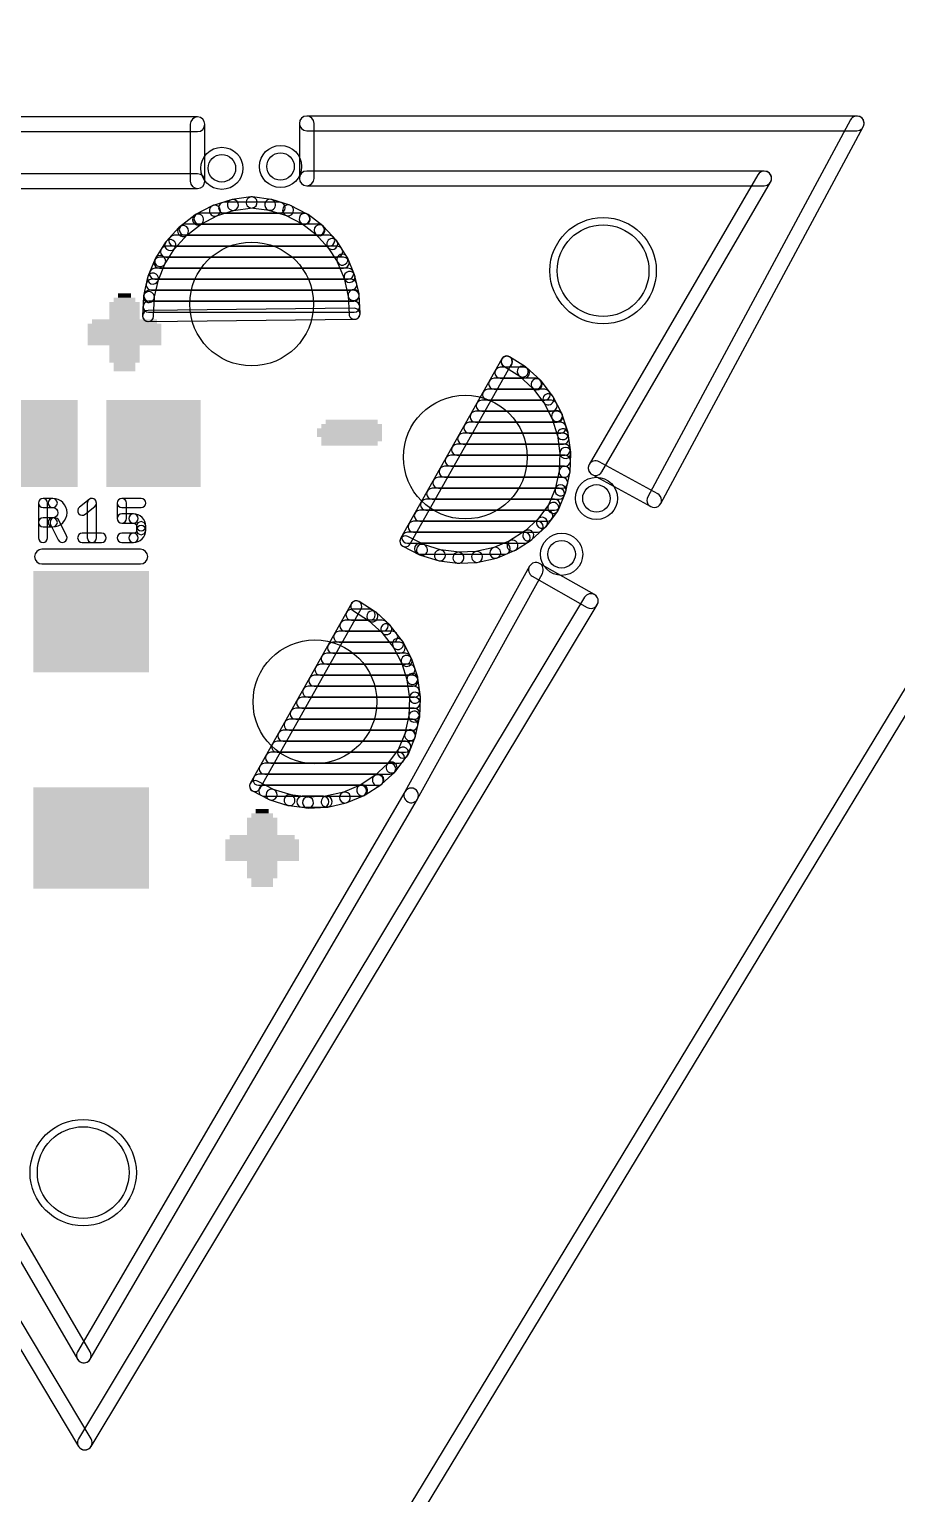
# Model space of a CAD drawing. Extents: x 0.02 to 3.96, y 0.03 to 4.16.
# Drawn here: x 2.829 to 3.302, y 1.765 to 2.563 of the extents above; entities that cross this region are included whole.
import ezdxf

# ---------------------------------------------------------------- set-up
doc = ezdxf.new("R2010")
doc.units = 0
for name, color, linetype in [('17', 82, 'CONTINUOUS'), ('20', 253, 'CONTINUOUS'), ('21', 253, 'CONTINUOUS'), ('25', 253, 'CONTINUOUS'), ('29', 253, 'CONTINUOUS')]:
    doc.layers.add(name, color=color, linetype=linetype)

# ---------------------------------------------------------------- blocks, each defined once
blk = doc.blocks.new('RECT')
blk.add_solid([(-0.5, -0.5), (0.5, -0.5), (-0.5, 0.5), (0.5, 0.5)])
blk = doc.blocks.new('ROUNDP')
blk.add_circle((0, 0), 0.5)

msp = doc.modelspace()

# ---------------------------------------------------------------- linework, layer by layer
at = {"layer": '20'}
for points in [[(3.952829, 3.270823), (1.990329, 0.033323, 1), (1.997171, 0.029177), (3.959671, 3.266677, 1)], [(3.28, 2.516), (2.98, 2.516, 1), (2.98, 2.508), (3.28, 2.508, 1)], [(2.976, 2.512), (2.976, 2.482, 1), (2.984, 2.482), (2.984, 2.512, 1)], [(3.173023, 2.304606), (3.283523, 2.510106, 1), (3.276477, 2.513894), (3.165977, 2.308394, 1)], [(2.9205, 2.5155), (2.8025, 2.5155, 1), (2.8025, 2.5075), (2.9205, 2.5075, 1)], [(2.9245, 2.4805), (2.9245, 2.5115, 1), (2.9165, 2.5115), (2.9165, 2.4805, 1)], [(2.8025, 2.4765), (2.9205, 2.4765, 1), (2.9205, 2.4845), (2.8025, 2.4845, 1)], [(2.98, 2.478), (3.2295, 2.478, 1), (3.2295, 2.486), (2.98, 2.486, 1)], [(3.226043, 2.484013), (3.134043, 2.326013, 1), (3.140957, 2.321987), (3.232957, 2.479987, 1)], [(3.135581, 2.320491), (3.167581, 2.302991, 1), (3.171419, 2.310009), (3.139419, 2.327509, 1)], [(3.040501, 2.143565), (3.108501, 2.266565, 1), (3.101499, 2.270435), (3.033499, 2.147435, 1)], [(3.103028, 2.26502), (3.133028, 2.24802, 1), (3.136972, 2.25498), (3.106972, 2.27198, 1)], [(2.611044, 2.256485), (2.855044, 1.837985, 1), (2.861956, 1.842015), (2.617956, 2.260515, 1)], [(3.131572, 2.253561), (2.855572, 1.794561, 1), (2.862428, 1.790439), (3.138428, 2.249439, 1)], [(2.862435, 1.79455), (2.592435, 2.24705, 1), (2.585565, 2.24295), (2.855565, 1.79045, 1)], [(2.861954, 1.837982), (3.040454, 2.143482, 1), (3.033546, 2.147518), (2.855046, 1.842018, 1)]]:
    msp.add_lwpolyline(points, format="xyb", close=True, dxfattribs=at)
for centre, radius in [((2.93375, 2.4875), 0.0075), ((2.96575, 2.4885), 0.0075), ((3.14163, 2.43167), 0.025), ((3.138, 2.3075), 0.0075), ((3.119, 2.277), 0.0075), ((2.85814, 1.93977), 0.025)]:
    msp.add_circle(centre, radius, dxfattribs=at)
at = {"layer": '21'}
msp.add_lwpolyline([(2.83563, 2.271738), (2.88937, 2.271738, 1), (2.88937, 2.279738), (2.83563, 2.279738, 1)], format="xyb", close=True, dxfattribs=at)
at = {"layer": '25'}
for points in [[(2.838758, 2.28596), (2.838758, 2.30496, 1), (2.833758, 2.30496), (2.833758, 2.28596, 1)], [(2.836258, 2.30246), (2.841535, 2.30246, 1), (2.841535, 2.30746), (2.836258, 2.30746, 1)], [(2.838758, 2.28596), (2.838758, 2.30496, 1), (2.833758, 2.30496), (2.833758, 2.28596, 1)], [(2.836258, 2.30246), (2.841535, 2.30246, 1), (2.841535, 2.30746), (2.836258, 2.30746, 1)], [(2.841535, 2.296904, 1), (2.841535, 2.291904, 1), (2.841535, 2.30746, 1), (2.841535, 2.30246, -1)], [(2.841535, 2.296904, 1), (2.841535, 2.291904, 1), (2.841535, 2.30746, 1), (2.841535, 2.30246, -1)], [(2.859168, 2.298786), (2.864446, 2.303008, 1), (2.861323, 2.306912), (2.856045, 2.30269, 1)], [(2.859168, 2.298786), (2.864446, 2.303008, 1), (2.861323, 2.306912), (2.856045, 2.30269, 1)], [(2.860384, 2.30496), (2.860384, 2.28596, 1), (2.865384, 2.28596), (2.865384, 2.30496, 1)], [(2.860384, 2.30496), (2.860384, 2.28596, 1), (2.865384, 2.28596), (2.865384, 2.30496, 1)], [(2.881706, 2.296516), (2.881706, 2.30496, 1), (2.876706, 2.30496), (2.876706, 2.296516, 1)], [(2.879206, 2.30246), (2.889762, 2.30246, 1), (2.889762, 2.30746), (2.879206, 2.30746, 1)], [(2.881706, 2.296516), (2.881706, 2.30496, 1), (2.876706, 2.30496), (2.876706, 2.296516, 1)], [(2.879206, 2.30246), (2.889762, 2.30246, 1), (2.889762, 2.30746), (2.879206, 2.30746, 1)], [(2.841535, 2.296904), (2.836258, 2.296904, 1), (2.836258, 2.291904), (2.841535, 2.291904, 1)], [(2.841535, 2.296904), (2.836258, 2.296904, 1), (2.836258, 2.291904), (2.841535, 2.291904, 1)], [(2.849049, 2.287078), (2.844827, 2.295522, 1), (2.840355, 2.293286), (2.844577, 2.284842, 1)], [(2.849049, 2.287078), (2.844827, 2.295522, 1), (2.840355, 2.293286), (2.844577, 2.284842, 1)], [(2.88554, 2.299016), (2.879206, 2.299016, 1), (2.879206, 2.294016), (2.88554, 2.294016, 1)], [(2.88554, 2.299016), (2.879206, 2.299016, 1), (2.879206, 2.294016), (2.88554, 2.294016, 1)], [(2.887262, 2.292293, 1), (2.892262, 2.292293, 0.414214), (2.88554, 2.299016, 1), (2.88554, 2.294016, -0.414214)], [(2.887262, 2.292293, 1), (2.892262, 2.292293, 0.414214), (2.88554, 2.299016, 1), (2.88554, 2.294016, -0.414214)], [(2.88554, 2.28846, 1), (2.88554, 2.28346, 0.414214), (2.892262, 2.290182, 1), (2.887262, 2.290182, -0.414214)], [(2.88554, 2.28846, 1), (2.88554, 2.28346, 0.414214), (2.892262, 2.290182, 1), (2.887262, 2.290182, -0.414214)], [(2.892262, 2.290182), (2.892262, 2.292293, 1), (2.887262, 2.292293), (2.887262, 2.290182, 1)], [(2.892262, 2.290182), (2.892262, 2.292293, 1), (2.887262, 2.292293), (2.887262, 2.290182, 1)], [(2.857607, 2.28346), (2.868162, 2.28346, 1), (2.868162, 2.28846), (2.857607, 2.28846, 1)], [(2.857607, 2.28346), (2.868162, 2.28346, 1), (2.868162, 2.28846), (2.857607, 2.28846, 1)], [(2.879206, 2.28346), (2.88554, 2.28346, 1), (2.88554, 2.28846), (2.879206, 2.28846, 1)], [(2.879206, 2.28346), (2.88554, 2.28346, 1), (2.88554, 2.28846), (2.879206, 2.28846, 1)]]:
    msp.add_lwpolyline(points, format="xyb", close=True, dxfattribs=at)
at = {"layer": '29'}
for points in [[(2.938852, 2.470382), (2.929008, 2.467248, 1), (2.930828, 2.461531), (2.940672, 2.464664, 1)], [(2.934978, 2.463), (2.965282, 2.463, 1), (2.965282, 2.469), (2.934978, 2.469, 1)], [(2.9496, 2.471873), (2.939362, 2.470496, 1), (2.940162, 2.46455), (2.9504, 2.465927, 1)], [(2.96049, 2.470584), (2.95038, 2.471876, 1), (2.94962, 2.465924), (2.95973, 2.464633, 1)], [(2.970733, 2.467446), (2.961001, 2.470473, 1), (2.959219, 2.464744), (2.968951, 2.461717, 1)], [(2.918936, 2.461969), (2.910758, 2.455657, 1), (2.914423, 2.450907), (2.922601, 2.457219, 1)], [(2.928526, 2.467046), (2.919376, 2.462251, 1), (2.922161, 2.456936), (2.931311, 2.461732, 1)], [(2.921544, 2.457), (2.978727, 2.457, 1), (2.978727, 2.463), (2.921544, 2.463, 1)], [(2.980276, 2.462576), (2.971217, 2.467248, 1), (2.968467, 2.461915), (2.977526, 2.457244, 1)], [(2.988828, 2.456124), (2.980718, 2.462297, 1), (2.977084, 2.457523), (2.985194, 2.45135, 1)], [(2.910373, 2.455303), (2.903415, 2.447667, 1), (2.90785, 2.443626), (2.914808, 2.451262, 1)], [(2.913521, 2.451), (2.986665, 2.451, 1), (2.986665, 2.457), (2.913521, 2.457, 1)], [(2.99613, 2.448284), (2.989215, 2.455772, 1), (2.984807, 2.451701), (2.991722, 2.444213, 1)], [(2.903098, 2.447251), (2.897572, 2.438523, 1), (2.902641, 2.435313), (2.908167, 2.444041, 1)], [(2.903324, 2.439), (2.996656, 2.439, 1), (2.996656, 2.445), (2.903324, 2.445, 1)], [(2.907777, 2.445), (2.992309, 2.445, 1), (2.992309, 2.451), (2.907777, 2.451, 1)], [(3.001959, 2.439296), (2.99645, 2.44787, 1), (2.991402, 2.444627), (2.996911, 2.436052, 1)], [(2.897331, 2.438059), (2.893405, 2.428504, 1), (2.898955, 2.426223), (2.902881, 2.435778, 1)], [(2.899729, 2.433), (3.000136, 2.433, 1), (3.000136, 2.439), (2.899729, 2.439, 1)], [(3.006139, 2.429432), (3.002202, 2.438833, 1), (2.996668, 2.436515), (3.000605, 2.427114, 1)], [(2.893249, 2.428004), (2.891041, 2.417913, 1), (2.896903, 2.41663), (2.89911, 2.426722, 1)], [(2.897263, 2.427), (3.002649, 2.427, 1), (3.002649, 2.433), (2.897263, 2.433, 1)], [(3.008543, 2.418991), (3.006298, 2.428933, 1), (3.000445, 2.427612), (3.00269, 2.41767, 1)], [(2.890974, 2.417394), (2.890553, 2.407072, 1), (2.896548, 2.406827), (2.896969, 2.417149, 1)], [(2.894131, 2.415), (3.005632, 2.415, 1), (3.005632, 2.421), (2.894131, 2.421, 1)], [(2.895444, 2.421), (3.004336, 2.421, 1), (3.004336, 2.427), (2.895444, 2.427, 1)], [(3.009097, 2.408292), (3.008613, 2.418473, 1), (3.00262, 2.418188), (3.003103, 2.408008, 1)], [(2.893757, 2.409), (3.005917, 2.409, 1), (3.005917, 2.415), (2.893757, 2.415, 1)], [(2.893582, 2.40395), (3.006132, 2.40515, 1), (3.006068, 2.41115), (2.893518, 2.40995, 1)], [(3.086438, 2.383634), (3.031203, 2.285563, 1), (3.036431, 2.282619), (3.091666, 2.38069, 1)], [(3.088961, 2.379), (3.089308, 2.379, 1), (3.089308, 2.385), (3.088961, 2.385, 1)], [(3.099385, 2.37917), (3.090657, 2.384697, 1), (3.087448, 2.379627), (3.096176, 2.374101, 1)], [(3.082203, 2.367), (3.105063, 2.367, 1), (3.105063, 2.373), (3.082203, 2.373, 1)], [(3.085582, 2.373), (3.098478, 2.373, 1), (3.098478, 2.379), (3.085582, 2.379, 1)], [(3.107437, 2.371895), (3.099801, 2.378853, 1), (3.09576, 2.374418), (3.103395, 2.367461, 1)], [(3.114103, 2.363333), (3.107791, 2.371511, 1), (3.103041, 2.367845), (3.109353, 2.359667, 1)], [(3.078823, 2.361), (3.109798, 2.361, 1), (3.109798, 2.367), (3.078823, 2.367, 1)], [(3.11918, 2.353743), (3.114385, 2.362893, 1), (3.109071, 2.360107), (3.113866, 2.350957, 1)], [(3.075444, 2.355), (3.113562, 2.355, 1), (3.113562, 2.361), (3.075444, 2.361, 1)], [(3.068685, 2.343), (3.118545, 2.343, 1), (3.118545, 2.349), (3.068685, 2.349, 1)], [(3.072065, 2.349), (3.116635, 2.349, 1), (3.116635, 2.355), (3.072065, 2.355, 1)], [(3.122516, 2.343417), (3.119382, 2.35326, 1), (3.113665, 2.35144), (3.116798, 2.341596, 1)], [(3.065306, 2.337), (3.119994, 2.337, 1), (3.119994, 2.343), (3.065306, 2.343, 1)], [(3.124007, 2.332668), (3.12263, 2.342906, 1), (3.116684, 2.342107), (3.118061, 2.331868, 1)], [(3.061927, 2.331), (3.120801, 2.331, 1), (3.120801, 2.337), (3.061927, 2.337, 1)], [(3.12361, 2.321824), (3.124031, 2.332146, 1), (3.118036, 2.332391), (3.117615, 2.322069, 1)], [(3.055168, 2.319), (3.120614, 2.319, 1), (3.120614, 2.325), (3.055168, 2.325, 1)], [(3.058547, 2.325), (3.120859, 2.325, 1), (3.120859, 2.331), (3.058547, 2.331, 1)], [(3.121335, 2.311214), (3.123543, 2.321305, 1), (3.117682, 2.322588), (3.115474, 2.312496, 1)], [(3.051789, 2.313), (3.119311, 2.313, 1), (3.119311, 2.319), (3.051789, 2.319, 1)], [(3.048409, 2.307), (3.117642, 2.307, 1), (3.117642, 2.313), (3.048409, 2.313, 1)], [(3.117253, 2.30116), (3.121179, 2.310715, 1), (3.11563, 2.312995), (3.111703, 2.30344, 1)], [(3.041651, 2.295), (3.111204, 2.295, 1), (3.111204, 2.301), (3.041651, 2.301, 1)], [(3.04503, 2.301), (3.115176, 2.301, 1), (3.115176, 2.307), (3.04503, 2.307, 1)], [(3.110691, 2.292373), (3.116865, 2.300483, 1), (3.112091, 2.304117), (3.105917, 2.296007, 1)], [(3.038271, 2.289), (3.105933, 2.289, 1), (3.105933, 2.295), (3.038271, 2.295, 1)], [(3.102852, 2.285071), (3.11034, 2.291986, 1), (3.106269, 2.296394), (3.098781, 2.289479, 1)], [(3.032442, 2.281425), (3.0415, 2.276753, 1), (3.04425, 2.282086), (3.035192, 2.286757, 1)], [(3.034892, 2.283), (3.098832, 2.283, 1), (3.098832, 2.289), (3.034892, 2.289, 1)], [(3.083999, 2.275062), (3.0934, 2.278999, 1), (3.091083, 2.284533), (3.081682, 2.280596, 1)], [(3.093863, 2.279242), (3.102438, 2.284751, 1), (3.099195, 2.289799), (3.09062, 2.28429, 1)], [(3.04175, 2.277), (3.088024, 2.277, 1), (3.088024, 2.283), (3.04175, 2.283, 1)], [(3.041984, 2.276555), (3.051717, 2.273528, 1), (3.053499, 2.279257), (3.043766, 2.282284, 1)], [(3.052228, 2.273417), (3.062338, 2.272125, 1), (3.063098, 2.278077), (3.052988, 2.279368, 1)], [(3.06286, 2.272104), (3.073041, 2.272588, 1), (3.072756, 2.278582), (3.062575, 2.278098, 1)], [(3.073559, 2.272659), (3.083501, 2.274903, 1), (3.08218, 2.280756), (3.072238, 2.278511, 1)], [(3.004438, 2.250134), (2.949203, 2.152063, 1), (2.954431, 2.149119), (3.009666, 2.24719, 1)], [(3.004427, 2.241), (3.014416, 2.241, 1), (3.014416, 2.247), (3.004427, 2.247, 1)], [(3.017385, 2.24567), (3.008657, 2.251197, 1), (3.005448, 2.246127), (3.014176, 2.240601, 1)], [(3.025437, 2.238395), (3.017801, 2.245353, 1), (3.01376, 2.240918), (3.021395, 2.233961, 1)], [(3.001047, 2.235), (3.021417, 2.235, 1), (3.021417, 2.241), (3.001047, 2.241, 1)], [(3.032103, 2.229833), (3.025791, 2.238011, 1), (3.021041, 2.234345), (3.027353, 2.226167, 1)], [(2.994289, 2.223), (3.030776, 2.223, 1), (3.030776, 2.229), (2.994289, 2.229, 1)], [(2.997668, 2.229), (3.026641, 2.229, 1), (3.026641, 2.235), (2.997668, 2.235, 1)], [(3.03718, 2.220243), (3.032385, 2.229393, 1), (3.027071, 2.226607), (3.031866, 2.217457, 1)], [(2.990909, 2.217), (3.033921, 2.217, 1), (3.033921, 2.223), (2.990909, 2.223, 1)], [(3.040516, 2.209917), (3.037382, 2.21976, 1), (3.031665, 2.21794), (3.034798, 2.208096, 1)], [(2.98753, 2.211), (3.036067, 2.211, 1), (3.036067, 2.217), (2.98753, 2.217, 1)], [(2.980771, 2.199), (3.038599, 2.199, 1), (3.038599, 2.205), (2.980771, 2.205, 1)], [(2.984151, 2.205), (3.037793, 2.205, 1), (3.037793, 2.211), (2.984151, 2.211, 1)], [(3.042007, 2.199168), (3.04063, 2.209406, 1), (3.034684, 2.208607), (3.036061, 2.198368, 1)], [(2.977392, 2.193), (3.038921, 2.193, 1), (3.038921, 2.199), (2.977392, 2.199, 1)], [(3.04161, 2.188324), (3.042031, 2.198646, 1), (3.036036, 2.198891), (3.035615, 2.188569, 1)], [(2.974013, 2.187), (3.038676, 2.187, 1), (3.038676, 2.193), (2.974013, 2.193, 1)], [(3.039335, 2.177714), (3.041543, 2.187805, 1), (3.035682, 2.189088), (3.033474, 2.178996, 1)], [(2.967254, 2.175), (3.036258, 2.175, 1), (3.036258, 2.181), (2.967254, 2.181, 1)], [(2.970633, 2.181), (3.037639, 2.181, 1), (3.037639, 2.187), (2.970633, 2.187, 1)], [(3.035253, 2.16766), (3.039179, 2.177215, 1), (3.03363, 2.179495), (3.029703, 2.16994, 1)], [(2.963875, 2.169), (3.033793, 2.169, 1), (3.033793, 2.175), (2.963875, 2.175, 1)], [(2.960495, 2.163), (3.030346, 2.163, 1), (3.030346, 2.169), (2.960495, 2.169, 1)], [(3.028691, 2.158873), (3.034865, 2.166983, 1), (3.030091, 2.170617), (3.023917, 2.162507, 1)], [(2.953737, 2.151), (3.01906, 2.151, 1), (3.01906, 2.157), (2.953737, 2.157, 1)], [(2.957116, 2.157), (3.025557, 2.157, 1), (3.025557, 2.163), (2.957116, 2.163, 1)], [(3.011863, 2.145742), (3.020438, 2.151251, 1), (3.017195, 2.156299), (3.00862, 2.15079, 1)], [(3.020852, 2.151571), (3.02834, 2.158486, 1), (3.024269, 2.162894), (3.016781, 2.155979, 1)], [(2.950442, 2.147925), (2.9595, 2.143253, 1), (2.96225, 2.148586), (2.953192, 2.153257, 1)], [(2.956841, 2.145), (3.009607, 2.145, 1), (3.009607, 2.151), (2.956841, 2.151, 1)], [(2.959984, 2.143055), (2.969717, 2.140028, 1), (2.971499, 2.145757), (2.961766, 2.148784, 1)], [(3.001999, 2.141562), (3.0114, 2.145499, 1), (3.009083, 2.151033), (2.999682, 2.147096, 1)], [(2.970228, 2.139917), (2.980338, 2.138625, 1), (2.981098, 2.144577), (2.970988, 2.145868, 1)], [(2.977594, 2.139), (2.989112, 2.139, 1), (2.989112, 2.145), (2.977594, 2.145, 1)], [(2.98086, 2.138604), (2.991041, 2.139088, 1), (2.990756, 2.145082), (2.980575, 2.144598, 1)], [(2.991559, 2.139159), (3.001501, 2.141403, 1), (3.00018, 2.147256), (2.990238, 2.145011, 1)]]:
    msp.add_lwpolyline(points, format="xyb", close=True, dxfattribs=at)
for centre, radius in [((2.96575, 2.4885), 0.0115), ((2.93375, 2.4875), 0.0115), ((3.14163, 2.43167), 0.029), ((3.138, 2.3075), 0.0115), ((3.119, 2.277), 0.0115), ((2.85814, 1.93977), 0.029)]:
    msp.add_circle(centre, radius, dxfattribs=at)

# ---------------------------------------------------------------- block references
at = {"layer": '17', "xscale": 0.0675, "yscale": 0.0675}
msp.add_blockref('ROUNDP', (2.95, 2.4135), dxfattribs=at)
msp.add_blockref('ROUNDP', (2.95, 2.4135), dxfattribs=at)
at = {"layer": '17', "xscale": 0.0675, "yscale": 0.0675, "rotation": 240}
for p in [(3.0665, 2.33), (3.0665, 2.33), (2.9845, 2.1965), (2.9845, 2.1965)]:
    msp.add_blockref('ROUNDP', p, dxfattribs=at)
at = {"layer": '21', "yscale": 0.002362}
for p, xscale in [((2.880659, 2.413337), 0.016535), ((2.880659, 2.410974), 0.016535), ((2.880659, 2.415699), 0.011811), ((2.880659, 2.418061), 0.007087), ((2.880659, 2.403888), 0.035433), ((2.880659, 2.408612), 0.016535), ((2.880659, 2.40625), 0.016535), ((2.880659, 2.401526), 0.040157), ((2.880659, 2.399163), 0.040157), ((2.880659, 2.396801), 0.040157), ((2.880659, 2.394439), 0.040157), ((2.880659, 2.392077), 0.040157), ((2.880659, 2.389715), 0.016535), ((2.880659, 2.387352), 0.016535), ((2.880659, 2.38499), 0.016535), ((2.880659, 2.382628), 0.016535), ((2.880659, 2.380266), 0.011811), ((2.880659, 2.377904), 0.011811), ((3.004478, 2.349163), 0.028346), ((3.003297, 2.344439), 0.035433), ((3.003297, 2.342077), 0.035433), ((3.004478, 2.346801), 0.033071), ((3.004478, 2.339715), 0.033071), ((3.003297, 2.337352), 0.030709), ((2.955659, 2.132087), 0.016535), ((2.955659, 2.134449), 0.011811), ((2.955659, 2.136811), 0.007087), ((2.955659, 2.129724), 0.016535), ((2.955659, 2.127362), 0.016535), ((2.955659, 2.125), 0.016535), ((2.955659, 2.120276), 0.040157), ((2.955659, 2.117913), 0.040157), ((2.955659, 2.115551), 0.040157), ((2.955659, 2.122638), 0.035433), ((2.955659, 2.113189), 0.040157), ((2.955659, 2.110827), 0.040157), ((2.955659, 2.108465), 0.016535), ((2.955659, 2.106102), 0.016535), ((2.955659, 2.10374), 0.016535), ((2.955659, 2.101378), 0.016535), ((2.955659, 2.099016), 0.011811), ((2.955659, 2.096654), 0.011811)]:
    msp.add_blockref('RECT', p, dxfattribs=dict(at, xscale=xscale))
at = {"layer": '29'}
for p, xscale, yscale, rotation in [((2.829545, 2.33746), 0.051307, 0.04737, 180), ((2.896474, 2.33746), 0.051307, 0.04737, 180), ((2.8625, 2.240305), 0.055244, 0.063118, 90), ((2.8625, 2.122195), 0.055244, 0.063118, 90)]:
    msp.add_blockref('RECT', p, dxfattribs=dict(at, xscale=xscale, yscale=yscale, rotation=rotation))

doc.saveas('drawing.dxf')
